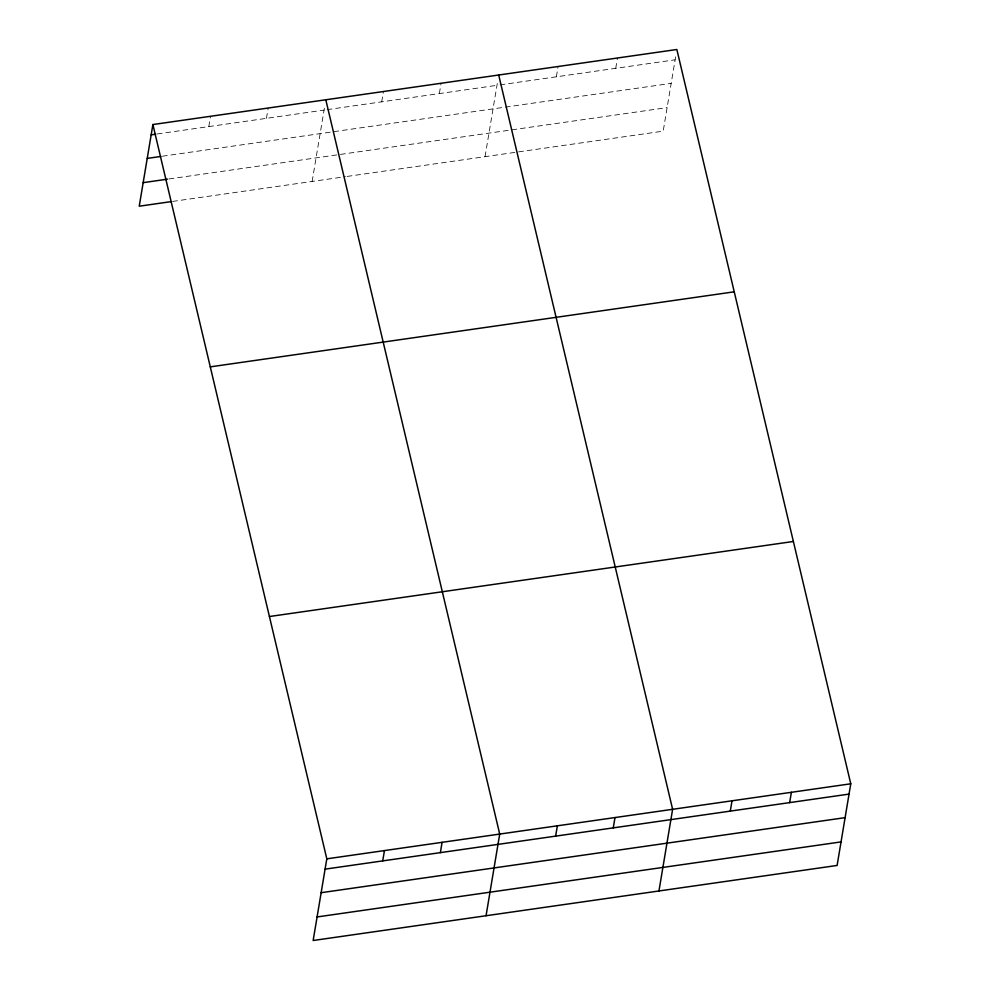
<?xml version="1.0" encoding="UTF-8"?>
<svg xmlns="http://www.w3.org/2000/svg" width="990" height="990" viewBox="0 0 990 990"><rect width="100%" height="100%" fill="white"/><g stroke="black" fill="none" stroke-linecap="round" stroke-linejoin="round"><path stroke-width="0.74" stroke-dasharray="4.95 3.71" d="M208.803 126.596L210.536 116.288M266.446 118.342L268.166 108.034M312.135 181.442L324.819 105.67M381.707 101.834L383.439 91.525M439.35 93.58L441.07 83.271M485.038 156.68L497.475 82.38M556.368 76.812L558.088 66.503M615.743 68.31L617.463 58.002M675.613 56.863L663.189 131.163L347.02 176.443M157.237 133.972L324.077 110.088M327.108 109.655L496.98 85.326M500.024 84.88L675.13 59.808M162.397 156.222L671.183 83.358M168.956 178.967L667.124 107.613M172.594 201.428L345.51 176.666"/><path stroke-width="1.49" d="M152.893 124.542L326.811 858.837L313.149 940.5L837.107 865.458L850.769 783.795L676.851 49.5L152.893 124.542L139.231 206.205L171.084 201.638M382.722 860.892L384.454 850.583M440.364 852.638L442.085 842.329M486.053 915.738L499.715 834.075L325.797 99.78M555.625 836.129L557.358 825.821M613.268 827.875L614.988 817.567M658.956 890.975L672.618 809.313L498.7 75.017M730.286 811.107L732.006 800.811M789.661 802.605L791.381 792.297M151.173 134.85L155.727 134.195M147.238 158.4L160.887 156.445M143.179 182.655L167.446 179.178M210.288 366.857L734.246 291.815M269.428 616.523L793.374 541.481M326.811 858.837L850.769 783.795M325.091 869.146L849.049 794.104M321.156 892.695L845.101 817.653M317.097 916.95L841.042 841.908"/></g></svg>
